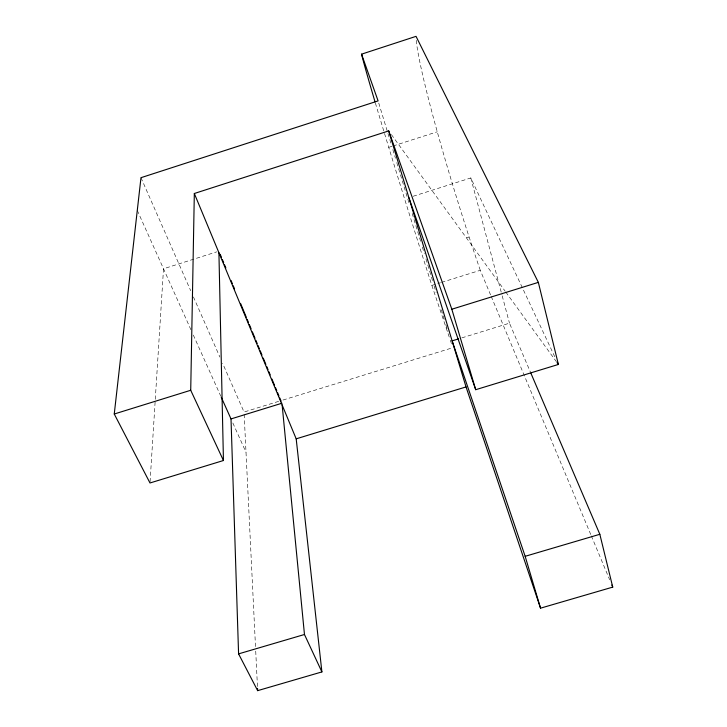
<?xml version="1.0" encoding="UTF-8"?>
<svg xmlns="http://www.w3.org/2000/svg" width="727" height="727" viewBox="0 0 727 727"><rect width="100%" height="100%" fill="white"/><g stroke="black" fill="none" stroke-linecap="round" stroke-linejoin="round"><path stroke-width="0.55" stroke-dasharray="3.63 2.73" d="M150.071 481.837L163.52 268.772L216.755 251.842M388.727 147.363L391.971 146.318M393.053 145.973L437.309 131.769M413.136 196.272L470.805 177.951L555.01 357.284M466.689 237.765L468.997 237.038M375.386 103.034A170.854 2.608 72.7 0 0 431.847 285.42L440.462 282.73M441.534 282.394L480.283 270.299L490.78 295.389M461.863 337.864L509.482 323.17L530.401 372.051M278.668 401.359L244.045 412.027L222.616 363.291M282.994 400.032L452.821 347.697M391.38 134.577L505.156 291.191M505.819 292.1L556.382 361.71M137.285 210.412L190.983 329.867M193.309 335.047L220.772 396.142M232.831 422.969L246.017 452.303M140.983 177.688L190.692 290.709M193.427 296.934L219.881 357.075M491.216 296.434L590.887 534.836M591.324 535.881L609.68 579.801M431.847 285.42L449.931 339.109M450.295 340.181L451.74 344.471M378.749 103.061L391.535 145.273M392.844 149.608L395.461 158.268M396.778 162.594L408.901 202.642M412.182 213.465L420.706 241.609M422.342 247.026L424.304 253.523M425.949 258.93L432.501 280.586M434.137 285.993L436.109 292.49M441.353 309.811L444.297 319.553M445.942 324.96L447.905 331.457M470.805 177.951L501.921 294.78M502.212 295.871L509.482 323.17M244.154 414.263L255.504 646.594M255.722 651.11L257.54 688.387M480.283 270.299A171.408 11.268 72.8 0 1 416.162 39.04"/><path stroke-width="1.09" d="M361.555 54.161L378.095 100.899L140.983 177.688L114.257 414.008L149.998 482.973L223.443 460.518L190.719 390.272L194.327 193.5L388.718 130.915L451.83 309.229L475.712 389.699L558.381 364.454L538.343 282.376L416.035 36.35L361.555 54.161A170.854 2.608 72.7 0 0 375.068 101.962M114.257 414.008L190.719 390.272M451.83 309.229L538.343 282.376M458.619 338.864L452.121 340.863L525.158 556.309L540.543 608.172L612.743 587.116L599.839 534.29L530.846 373.087M194.327 193.5L296.189 438.835L321.897 671.921L257.649 690.65L238.583 653.873L231.013 418.925L281.967 403.221M296.189 438.835L466.034 386.928L540.543 608.172M525.158 556.309L599.839 534.29M238.583 653.873L304.468 634.498L282.14 405.003M557.046 362.628L558.381 364.454L557.418 362.409M304.468 634.498L321.897 671.921M221.235 397.178L231.013 418.925M611.87 585.026L612.743 587.116M220.19 254.314L221.499 257.458M222.371 259.557L223.671 262.701M224.543 264.801L225.852 267.945M231.068 280.531L232.376 283.675M233.24 285.775L234.548 288.919M240.637 303.595L246.299 317.236M247.162 319.326L248.47 322.479M249.343 324.569L251.079 328.768M252.387 331.912L254.995 338.209M255.868 340.3L257.167 343.453M258.04 345.543L259.348 348.696M260.221 350.787L261.956 354.985M263.265 358.129L265.873 364.427M266.745 366.517L268.045 369.67M268.917 371.761L270.226 374.914M271.962 379.103L274.57 385.401M275.442 387.491L276.751 390.644M277.623 392.734L278.923 395.888M279.795 397.978L281.104 401.131M408.865 197.626L475.712 389.699M388.718 130.915L466.034 386.928M257.54 688.387L257.649 690.65M218.918 252.732L223.443 460.518"/></g></svg>
